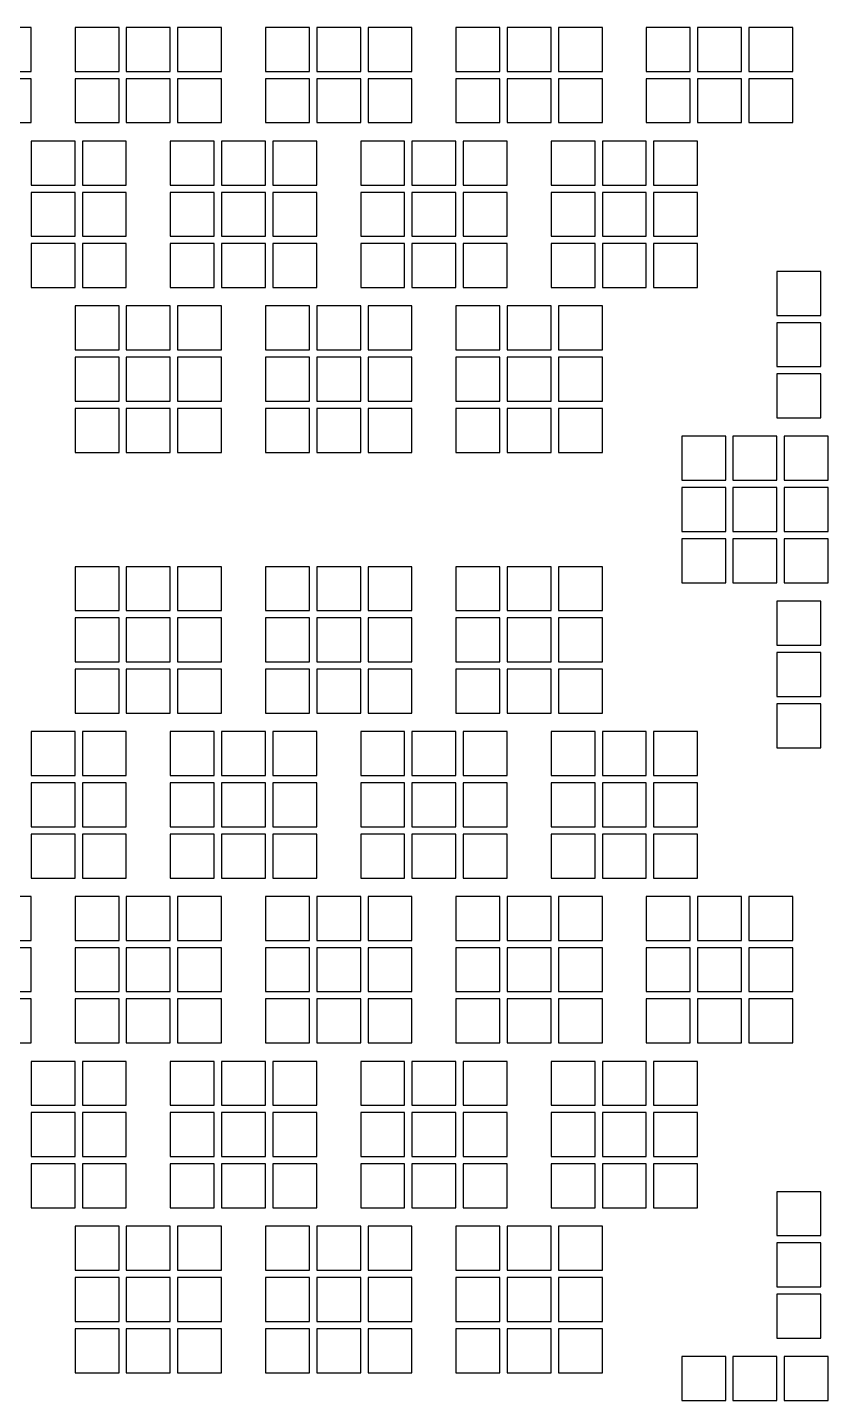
# Model space of a CAD drawing. Extents: x -49 to 54, y -38 to 38.
# Drawn here: x -37.5 to -32.06, y -29.65 to -20.27 of the extents above; entities that cross this region are included whole.
import ezdxf

# ---------------------------------------------------------------- set-up
doc = ezdxf.new("R2010")
doc.units = 0
doc.layers.add('BACK_LAYER', color=5, linetype='CONTINUOUS')

msp = doc.modelspace()

# ---------------------------------------------------------------- linework, layer by layer
at = {"layer": 'BACK_LAYER'}
for points in [[(-37.7721, -20.5721), (-37.4721, -20.5721), (-37.4721, -20.2721), (-37.7721, -20.2721)], [(-37.1721, -20.5721), (-36.8721, -20.5721), (-36.8721, -20.2721), (-37.1721, -20.2721)], [(-36.8221, -20.5721), (-36.5221, -20.5721), (-36.5221, -20.2721), (-36.8221, -20.2721)], [(-36.4721, -20.5721), (-36.1721, -20.5721), (-36.1721, -20.2721), (-36.4721, -20.2721)], [(-35.8721, -20.5721), (-35.5721, -20.5721), (-35.5721, -20.2721), (-35.8721, -20.2721)], [(-35.5221, -20.5721), (-35.2221, -20.5721), (-35.2221, -20.2721), (-35.5221, -20.2721)], [(-35.1721, -20.5721), (-34.8721, -20.5721), (-34.8721, -20.2721), (-35.1721, -20.2721)], [(-34.5721, -20.5721), (-34.2721, -20.5721), (-34.2721, -20.2721), (-34.5721, -20.2721)], [(-34.2221, -20.5721), (-33.9221, -20.5721), (-33.9221, -20.2721), (-34.2221, -20.2721)], [(-33.8721, -20.5721), (-33.5721, -20.5721), (-33.5721, -20.2721), (-33.8721, -20.2721)], [(-33.2721, -20.5721), (-32.9721, -20.5721), (-32.9721, -20.2721), (-33.2721, -20.2721)], [(-32.9221, -20.5721), (-32.6221, -20.5721), (-32.6221, -20.2721), (-32.9221, -20.2721)], [(-32.5721, -20.5721), (-32.2721, -20.5721), (-32.2721, -20.2721), (-32.5721, -20.2721)], [(-37.7721, -20.9221), (-37.4721, -20.9221), (-37.4721, -20.6221), (-37.7721, -20.6221)], [(-37.1721, -20.9221), (-36.8721, -20.9221), (-36.8721, -20.6221), (-37.1721, -20.6221)], [(-36.8221, -20.9221), (-36.5221, -20.9221), (-36.5221, -20.6221), (-36.8221, -20.6221)], [(-36.4721, -20.9221), (-36.1721, -20.9221), (-36.1721, -20.6221), (-36.4721, -20.6221)], [(-35.8721, -20.9221), (-35.5721, -20.9221), (-35.5721, -20.6221), (-35.8721, -20.6221)], [(-35.5221, -20.9221), (-35.2221, -20.9221), (-35.2221, -20.6221), (-35.5221, -20.6221)], [(-35.1721, -20.9221), (-34.8721, -20.9221), (-34.8721, -20.6221), (-35.1721, -20.6221)], [(-34.5721, -20.9221), (-34.2721, -20.9221), (-34.2721, -20.6221), (-34.5721, -20.6221)], [(-34.2221, -20.9221), (-33.9221, -20.9221), (-33.9221, -20.6221), (-34.2221, -20.6221)], [(-33.8721, -20.9221), (-33.5721, -20.9221), (-33.5721, -20.6221), (-33.8721, -20.6221)], [(-33.2721, -20.9221), (-32.9721, -20.9221), (-32.9721, -20.6221), (-33.2721, -20.6221)], [(-32.9221, -20.9221), (-32.6221, -20.9221), (-32.6221, -20.6221), (-32.9221, -20.6221)], [(-32.5721, -20.9221), (-32.2721, -20.9221), (-32.2721, -20.6221), (-32.5721, -20.6221)], [(-37.4721, -21.3479), (-37.1721, -21.3479), (-37.1721, -21.0479), (-37.4721, -21.0479)], [(-37.1221, -21.3479), (-36.8221, -21.3479), (-36.8221, -21.0479), (-37.1221, -21.0479)], [(-36.5221, -21.3479), (-36.2221, -21.3479), (-36.2221, -21.0479), (-36.5221, -21.0479)], [(-36.1721, -21.3479), (-35.8721, -21.3479), (-35.8721, -21.0479), (-36.1721, -21.0479)], [(-35.8221, -21.3479), (-35.5221, -21.3479), (-35.5221, -21.0479), (-35.8221, -21.0479)], [(-35.2221, -21.3479), (-34.9221, -21.3479), (-34.9221, -21.0479), (-35.2221, -21.0479)], [(-34.8721, -21.3479), (-34.5721, -21.3479), (-34.5721, -21.0479), (-34.8721, -21.0479)], [(-34.5221, -21.3479), (-34.2221, -21.3479), (-34.2221, -21.0479), (-34.5221, -21.0479)], [(-33.9221, -21.3479), (-33.6221, -21.3479), (-33.6221, -21.0479), (-33.9221, -21.0479)], [(-33.5721, -21.3479), (-33.2721, -21.3479), (-33.2721, -21.0479), (-33.5721, -21.0479)], [(-33.2221, -21.3479), (-32.9221, -21.3479), (-32.9221, -21.0479), (-33.2221, -21.0479)], [(-37.4721, -21.6979), (-37.1721, -21.6979), (-37.1721, -21.3979), (-37.4721, -21.3979)], [(-37.1221, -21.6979), (-36.8221, -21.6979), (-36.8221, -21.3979), (-37.1221, -21.3979)], [(-36.5221, -21.6979), (-36.2221, -21.6979), (-36.2221, -21.3979), (-36.5221, -21.3979)], [(-36.1721, -21.6979), (-35.8721, -21.6979), (-35.8721, -21.3979), (-36.1721, -21.3979)], [(-35.8221, -21.6979), (-35.5221, -21.6979), (-35.5221, -21.3979), (-35.8221, -21.3979)], [(-35.2221, -21.6979), (-34.9221, -21.6979), (-34.9221, -21.3979), (-35.2221, -21.3979)], [(-34.8721, -21.6979), (-34.5721, -21.6979), (-34.5721, -21.3979), (-34.8721, -21.3979)], [(-34.5221, -21.6979), (-34.2221, -21.6979), (-34.2221, -21.3979), (-34.5221, -21.3979)], [(-33.9221, -21.6979), (-33.6221, -21.6979), (-33.6221, -21.3979), (-33.9221, -21.3979)], [(-33.5721, -21.6979), (-33.2721, -21.6979), (-33.2721, -21.3979), (-33.5721, -21.3979)], [(-33.2221, -21.6979), (-32.9221, -21.6979), (-32.9221, -21.3979), (-33.2221, -21.3979)], [(-37.4721, -22.0479), (-37.1721, -22.0479), (-37.1721, -21.7479), (-37.4721, -21.7479)], [(-37.1221, -22.0479), (-36.8221, -22.0479), (-36.8221, -21.7479), (-37.1221, -21.7479)], [(-36.5221, -22.0479), (-36.2221, -22.0479), (-36.2221, -21.7479), (-36.5221, -21.7479)], [(-36.1721, -22.0479), (-35.8721, -22.0479), (-35.8721, -21.7479), (-36.1721, -21.7479)], [(-35.8221, -22.0479), (-35.5221, -22.0479), (-35.5221, -21.7479), (-35.8221, -21.7479)], [(-35.2221, -22.0479), (-34.9221, -22.0479), (-34.9221, -21.7479), (-35.2221, -21.7479)], [(-34.8721, -22.0479), (-34.5721, -22.0479), (-34.5721, -21.7479), (-34.8721, -21.7479)], [(-34.5221, -22.0479), (-34.2221, -22.0479), (-34.2221, -21.7479), (-34.5221, -21.7479)], [(-33.9221, -22.0479), (-33.6221, -22.0479), (-33.6221, -21.7479), (-33.9221, -21.7479)], [(-33.5721, -22.0479), (-33.2721, -22.0479), (-33.2721, -21.7479), (-33.5721, -21.7479)], [(-33.2221, -22.0479), (-32.9221, -22.0479), (-32.9221, -21.7479), (-33.2221, -21.7479)], [(-32.3802, -22.2381), (-32.0802, -22.2381), (-32.0802, -21.9381), (-32.3802, -21.9381)], [(-37.1721, -22.4737), (-36.8721, -22.4737), (-36.8721, -22.1737), (-37.1721, -22.1737)], [(-36.8221, -22.4737), (-36.5221, -22.4737), (-36.5221, -22.1737), (-36.8221, -22.1737)], [(-36.4721, -22.4737), (-36.1721, -22.4737), (-36.1721, -22.1737), (-36.4721, -22.1737)], [(-35.8721, -22.4737), (-35.5721, -22.4737), (-35.5721, -22.1737), (-35.8721, -22.1737)], [(-35.5221, -22.4737), (-35.2221, -22.4737), (-35.2221, -22.1737), (-35.5221, -22.1737)], [(-35.1721, -22.4737), (-34.8721, -22.4737), (-34.8721, -22.1737), (-35.1721, -22.1737)], [(-34.5721, -22.4737), (-34.2721, -22.4737), (-34.2721, -22.1737), (-34.5721, -22.1737)], [(-34.2221, -22.4737), (-33.9221, -22.4737), (-33.9221, -22.1737), (-34.2221, -22.1737)], [(-33.8721, -22.4737), (-33.5721, -22.4737), (-33.5721, -22.1737), (-33.8721, -22.1737)], [(-32.3802, -22.5881), (-32.0802, -22.5881), (-32.0802, -22.2881), (-32.3802, -22.2881)], [(-37.1721, -22.8237), (-36.8721, -22.8237), (-36.8721, -22.5237), (-37.1721, -22.5237)], [(-36.8221, -22.8237), (-36.5221, -22.8237), (-36.5221, -22.5237), (-36.8221, -22.5237)], [(-36.4721, -22.8237), (-36.1721, -22.8237), (-36.1721, -22.5237), (-36.4721, -22.5237)], [(-35.8721, -22.8237), (-35.5721, -22.8237), (-35.5721, -22.5237), (-35.8721, -22.5237)], [(-35.5221, -22.8237), (-35.2221, -22.8237), (-35.2221, -22.5237), (-35.5221, -22.5237)], [(-35.1721, -22.8237), (-34.8721, -22.8237), (-34.8721, -22.5237), (-35.1721, -22.5237)], [(-34.5721, -22.8237), (-34.2721, -22.8237), (-34.2721, -22.5237), (-34.5721, -22.5237)], [(-34.2221, -22.8237), (-33.9221, -22.8237), (-33.9221, -22.5237), (-34.2221, -22.5237)], [(-33.8721, -22.8237), (-33.5721, -22.8237), (-33.5721, -22.5237), (-33.8721, -22.5237)], [(-32.3802, -22.9381), (-32.0802, -22.9381), (-32.0802, -22.6381), (-32.3802, -22.6381)], [(-37.1721, -23.1737), (-36.8721, -23.1737), (-36.8721, -22.8737), (-37.1721, -22.8737)], [(-36.8221, -23.1737), (-36.5221, -23.1737), (-36.5221, -22.8737), (-36.8221, -22.8737)], [(-36.4721, -23.1737), (-36.1721, -23.1737), (-36.1721, -22.8737), (-36.4721, -22.8737)], [(-35.8721, -23.1737), (-35.5721, -23.1737), (-35.5721, -22.8737), (-35.8721, -22.8737)], [(-35.5221, -23.1737), (-35.2221, -23.1737), (-35.2221, -22.8737), (-35.5221, -22.8737)], [(-35.1721, -23.1737), (-34.8721, -23.1737), (-34.8721, -22.8737), (-35.1721, -22.8737)], [(-34.5721, -23.1737), (-34.2721, -23.1737), (-34.2721, -22.8737), (-34.5721, -22.8737)], [(-34.2221, -23.1737), (-33.9221, -23.1737), (-33.9221, -22.8737), (-34.2221, -22.8737)], [(-33.8721, -23.1737), (-33.5721, -23.1737), (-33.5721, -22.8737), (-33.8721, -22.8737)], [(-33.0302, -23.3639), (-32.7302, -23.3639), (-32.7302, -23.0639), (-33.0302, -23.0639)], [(-32.6802, -23.3639), (-32.3802, -23.3639), (-32.3802, -23.0639), (-32.6802, -23.0639)], [(-32.3302, -23.3639), (-32.0302, -23.3639), (-32.0302, -23.0639), (-32.3302, -23.0639)], [(-33.0302, -23.7139), (-32.7302, -23.7139), (-32.7302, -23.4139), (-33.0302, -23.4139)], [(-32.6802, -23.7139), (-32.3802, -23.7139), (-32.3802, -23.4139), (-32.6802, -23.4139)], [(-32.3302, -23.7139), (-32.0302, -23.7139), (-32.0302, -23.4139), (-32.3302, -23.4139)], [(-33.0302, -24.0639), (-32.7302, -24.0639), (-32.7302, -23.7639), (-33.0302, -23.7639)], [(-32.6802, -24.0639), (-32.3802, -24.0639), (-32.3802, -23.7639), (-32.6802, -23.7639)], [(-32.3302, -24.0639), (-32.0302, -24.0639), (-32.0302, -23.7639), (-32.3302, -23.7639)], [(-37.1721, -24.2541), (-36.8721, -24.2541), (-36.8721, -23.9541), (-37.1721, -23.9541)], [(-36.8221, -24.2541), (-36.5221, -24.2541), (-36.5221, -23.9541), (-36.8221, -23.9541)], [(-36.4721, -24.2541), (-36.1721, -24.2541), (-36.1721, -23.9541), (-36.4721, -23.9541)], [(-35.8721, -24.2541), (-35.5721, -24.2541), (-35.5721, -23.9541), (-35.8721, -23.9541)], [(-35.5221, -24.2541), (-35.2221, -24.2541), (-35.2221, -23.9541), (-35.5221, -23.9541)], [(-35.1721, -24.2541), (-34.8721, -24.2541), (-34.8721, -23.9541), (-35.1721, -23.9541)], [(-34.5721, -24.2541), (-34.2721, -24.2541), (-34.2721, -23.9541), (-34.5721, -23.9541)], [(-34.2221, -24.2541), (-33.9221, -24.2541), (-33.9221, -23.9541), (-34.2221, -23.9541)], [(-33.8721, -24.2541), (-33.5721, -24.2541), (-33.5721, -23.9541), (-33.8721, -23.9541)], [(-32.3802, -24.4898), (-32.0802, -24.4898), (-32.0802, -24.1898), (-32.3802, -24.1898)], [(-37.1721, -24.6041), (-36.8721, -24.6041), (-36.8721, -24.3041), (-37.1721, -24.3041)], [(-36.8221, -24.6041), (-36.5221, -24.6041), (-36.5221, -24.3041), (-36.8221, -24.3041)], [(-36.4721, -24.6041), (-36.1721, -24.6041), (-36.1721, -24.3041), (-36.4721, -24.3041)], [(-35.8721, -24.6041), (-35.5721, -24.6041), (-35.5721, -24.3041), (-35.8721, -24.3041)], [(-35.5221, -24.6041), (-35.2221, -24.6041), (-35.2221, -24.3041), (-35.5221, -24.3041)], [(-35.1721, -24.6041), (-34.8721, -24.6041), (-34.8721, -24.3041), (-35.1721, -24.3041)], [(-34.5721, -24.6041), (-34.2721, -24.6041), (-34.2721, -24.3041), (-34.5721, -24.3041)], [(-34.2221, -24.6041), (-33.9221, -24.6041), (-33.9221, -24.3041), (-34.2221, -24.3041)], [(-33.8721, -24.6041), (-33.5721, -24.6041), (-33.5721, -24.3041), (-33.8721, -24.3041)], [(-32.3802, -24.8398), (-32.0802, -24.8398), (-32.0802, -24.5398), (-32.3802, -24.5398)], [(-37.1721, -24.9541), (-36.8721, -24.9541), (-36.8721, -24.6541), (-37.1721, -24.6541)], [(-36.8221, -24.9541), (-36.5221, -24.9541), (-36.5221, -24.6541), (-36.8221, -24.6541)], [(-36.4721, -24.9541), (-36.1721, -24.9541), (-36.1721, -24.6541), (-36.4721, -24.6541)], [(-35.8721, -24.9541), (-35.5721, -24.9541), (-35.5721, -24.6541), (-35.8721, -24.6541)], [(-35.5221, -24.9541), (-35.2221, -24.9541), (-35.2221, -24.6541), (-35.5221, -24.6541)], [(-35.1721, -24.9541), (-34.8721, -24.9541), (-34.8721, -24.6541), (-35.1721, -24.6541)], [(-34.5721, -24.9541), (-34.2721, -24.9541), (-34.2721, -24.6541), (-34.5721, -24.6541)], [(-34.2221, -24.9541), (-33.9221, -24.9541), (-33.9221, -24.6541), (-34.2221, -24.6541)], [(-33.8721, -24.9541), (-33.5721, -24.9541), (-33.5721, -24.6541), (-33.8721, -24.6541)], [(-32.3802, -25.1898), (-32.0802, -25.1898), (-32.0802, -24.8898), (-32.3802, -24.8898)], [(-37.4721, -25.38), (-37.1721, -25.38), (-37.1721, -25.08), (-37.4721, -25.08)], [(-37.1221, -25.38), (-36.8221, -25.38), (-36.8221, -25.08), (-37.1221, -25.08)], [(-36.5221, -25.38), (-36.2221, -25.38), (-36.2221, -25.08), (-36.5221, -25.08)], [(-36.1721, -25.38), (-35.8721, -25.38), (-35.8721, -25.08), (-36.1721, -25.08)], [(-35.8221, -25.38), (-35.5221, -25.38), (-35.5221, -25.08), (-35.8221, -25.08)], [(-35.2221, -25.38), (-34.9221, -25.38), (-34.9221, -25.08), (-35.2221, -25.08)], [(-34.8721, -25.38), (-34.5721, -25.38), (-34.5721, -25.08), (-34.8721, -25.08)], [(-34.5221, -25.38), (-34.2221, -25.38), (-34.2221, -25.08), (-34.5221, -25.08)], [(-33.9221, -25.38), (-33.6221, -25.38), (-33.6221, -25.08), (-33.9221, -25.08)], [(-33.5721, -25.38), (-33.2721, -25.38), (-33.2721, -25.08), (-33.5721, -25.08)], [(-33.2221, -25.38), (-32.9221, -25.38), (-32.9221, -25.08), (-33.2221, -25.08)], [(-37.4721, -25.73), (-37.1721, -25.73), (-37.1721, -25.43), (-37.4721, -25.43)], [(-37.1221, -25.73), (-36.8221, -25.73), (-36.8221, -25.43), (-37.1221, -25.43)], [(-36.5221, -25.73), (-36.2221, -25.73), (-36.2221, -25.43), (-36.5221, -25.43)], [(-36.1721, -25.73), (-35.8721, -25.73), (-35.8721, -25.43), (-36.1721, -25.43)], [(-35.8221, -25.73), (-35.5221, -25.73), (-35.5221, -25.43), (-35.8221, -25.43)], [(-35.2221, -25.73), (-34.9221, -25.73), (-34.9221, -25.43), (-35.2221, -25.43)], [(-34.8721, -25.73), (-34.5721, -25.73), (-34.5721, -25.43), (-34.8721, -25.43)], [(-34.5221, -25.73), (-34.2221, -25.73), (-34.2221, -25.43), (-34.5221, -25.43)], [(-33.9221, -25.73), (-33.6221, -25.73), (-33.6221, -25.43), (-33.9221, -25.43)], [(-33.5721, -25.73), (-33.2721, -25.73), (-33.2721, -25.43), (-33.5721, -25.43)], [(-33.2221, -25.73), (-32.9221, -25.73), (-32.9221, -25.43), (-33.2221, -25.43)], [(-37.4721, -26.08), (-37.1721, -26.08), (-37.1721, -25.78), (-37.4721, -25.78)], [(-37.1221, -26.08), (-36.8221, -26.08), (-36.8221, -25.78), (-37.1221, -25.78)], [(-36.5221, -26.08), (-36.2221, -26.08), (-36.2221, -25.78), (-36.5221, -25.78)], [(-36.1721, -26.08), (-35.8721, -26.08), (-35.8721, -25.78), (-36.1721, -25.78)], [(-35.8221, -26.08), (-35.5221, -26.08), (-35.5221, -25.78), (-35.8221, -25.78)], [(-35.2221, -26.08), (-34.9221, -26.08), (-34.9221, -25.78), (-35.2221, -25.78)], [(-34.8721, -26.08), (-34.5721, -26.08), (-34.5721, -25.78), (-34.8721, -25.78)], [(-34.5221, -26.08), (-34.2221, -26.08), (-34.2221, -25.78), (-34.5221, -25.78)], [(-33.9221, -26.08), (-33.6221, -26.08), (-33.6221, -25.78), (-33.9221, -25.78)], [(-33.5721, -26.08), (-33.2721, -26.08), (-33.2721, -25.78), (-33.5721, -25.78)], [(-33.2221, -26.08), (-32.9221, -26.08), (-32.9221, -25.78), (-33.2221, -25.78)], [(-37.7721, -26.5058), (-37.4721, -26.5058), (-37.4721, -26.2058), (-37.7721, -26.2058)], [(-37.1721, -26.5058), (-36.8721, -26.5058), (-36.8721, -26.2058), (-37.1721, -26.2058)], [(-36.8221, -26.5058), (-36.5221, -26.5058), (-36.5221, -26.2058), (-36.8221, -26.2058)], [(-36.4721, -26.5058), (-36.1721, -26.5058), (-36.1721, -26.2058), (-36.4721, -26.2058)], [(-35.8721, -26.5058), (-35.5721, -26.5058), (-35.5721, -26.2058), (-35.8721, -26.2058)], [(-35.5221, -26.5058), (-35.2221, -26.5058), (-35.2221, -26.2058), (-35.5221, -26.2058)], [(-35.1721, -26.5058), (-34.8721, -26.5058), (-34.8721, -26.2058), (-35.1721, -26.2058)], [(-34.5721, -26.5058), (-34.2721, -26.5058), (-34.2721, -26.2058), (-34.5721, -26.2058)], [(-34.2221, -26.5058), (-33.9221, -26.5058), (-33.9221, -26.2058), (-34.2221, -26.2058)], [(-33.8721, -26.5058), (-33.5721, -26.5058), (-33.5721, -26.2058), (-33.8721, -26.2058)], [(-33.2721, -26.5058), (-32.9721, -26.5058), (-32.9721, -26.2058), (-33.2721, -26.2058)], [(-32.9221, -26.5058), (-32.6221, -26.5058), (-32.6221, -26.2058), (-32.9221, -26.2058)], [(-32.5721, -26.5058), (-32.2721, -26.5058), (-32.2721, -26.2058), (-32.5721, -26.2058)], [(-37.7721, -26.8558), (-37.4721, -26.8558), (-37.4721, -26.5558), (-37.7721, -26.5558)], [(-37.1721, -26.8558), (-36.8721, -26.8558), (-36.8721, -26.5558), (-37.1721, -26.5558)], [(-36.8221, -26.8558), (-36.5221, -26.8558), (-36.5221, -26.5558), (-36.8221, -26.5558)], [(-36.4721, -26.8558), (-36.1721, -26.8558), (-36.1721, -26.5558), (-36.4721, -26.5558)], [(-35.8721, -26.8558), (-35.5721, -26.8558), (-35.5721, -26.5558), (-35.8721, -26.5558)], [(-35.5221, -26.8558), (-35.2221, -26.8558), (-35.2221, -26.5558), (-35.5221, -26.5558)], [(-35.1721, -26.8558), (-34.8721, -26.8558), (-34.8721, -26.5558), (-35.1721, -26.5558)], [(-34.5721, -26.8558), (-34.2721, -26.8558), (-34.2721, -26.5558), (-34.5721, -26.5558)], [(-34.2221, -26.8558), (-33.9221, -26.8558), (-33.9221, -26.5558), (-34.2221, -26.5558)], [(-33.8721, -26.8558), (-33.5721, -26.8558), (-33.5721, -26.5558), (-33.8721, -26.5558)], [(-33.2721, -26.8558), (-32.9721, -26.8558), (-32.9721, -26.5558), (-33.2721, -26.5558)], [(-32.9221, -26.8558), (-32.6221, -26.8558), (-32.6221, -26.5558), (-32.9221, -26.5558)], [(-32.5721, -26.8558), (-32.2721, -26.8558), (-32.2721, -26.5558), (-32.5721, -26.5558)], [(-37.7721, -27.2058), (-37.4721, -27.2058), (-37.4721, -26.9058), (-37.7721, -26.9058)], [(-37.1721, -27.2058), (-36.8721, -27.2058), (-36.8721, -26.9058), (-37.1721, -26.9058)], [(-36.8221, -27.2058), (-36.5221, -27.2058), (-36.5221, -26.9058), (-36.8221, -26.9058)], [(-36.4721, -27.2058), (-36.1721, -27.2058), (-36.1721, -26.9058), (-36.4721, -26.9058)], [(-35.8721, -27.2058), (-35.5721, -27.2058), (-35.5721, -26.9058), (-35.8721, -26.9058)], [(-35.5221, -27.2058), (-35.2221, -27.2058), (-35.2221, -26.9058), (-35.5221, -26.9058)], [(-35.1721, -27.2058), (-34.8721, -27.2058), (-34.8721, -26.9058), (-35.1721, -26.9058)], [(-34.5721, -27.2058), (-34.2721, -27.2058), (-34.2721, -26.9058), (-34.5721, -26.9058)], [(-34.2221, -27.2058), (-33.9221, -27.2058), (-33.9221, -26.9058), (-34.2221, -26.9058)], [(-33.8721, -27.2058), (-33.5721, -27.2058), (-33.5721, -26.9058), (-33.8721, -26.9058)], [(-33.2721, -27.2058), (-32.9721, -27.2058), (-32.9721, -26.9058), (-33.2721, -26.9058)], [(-32.9221, -27.2058), (-32.6221, -27.2058), (-32.6221, -26.9058), (-32.9221, -26.9058)], [(-32.5721, -27.2058), (-32.2721, -27.2058), (-32.2721, -26.9058), (-32.5721, -26.9058)], [(-37.4721, -27.6316), (-37.1721, -27.6316), (-37.1721, -27.3316), (-37.4721, -27.3316)], [(-37.1221, -27.6316), (-36.8221, -27.6316), (-36.8221, -27.3316), (-37.1221, -27.3316)], [(-36.5221, -27.6316), (-36.2221, -27.6316), (-36.2221, -27.3316), (-36.5221, -27.3316)], [(-36.1721, -27.6316), (-35.8721, -27.6316), (-35.8721, -27.3316), (-36.1721, -27.3316)], [(-35.8221, -27.6316), (-35.5221, -27.6316), (-35.5221, -27.3316), (-35.8221, -27.3316)], [(-35.2221, -27.6316), (-34.9221, -27.6316), (-34.9221, -27.3316), (-35.2221, -27.3316)], [(-34.8721, -27.6316), (-34.5721, -27.6316), (-34.5721, -27.3316), (-34.8721, -27.3316)], [(-34.5221, -27.6316), (-34.2221, -27.6316), (-34.2221, -27.3316), (-34.5221, -27.3316)], [(-33.9221, -27.6316), (-33.6221, -27.6316), (-33.6221, -27.3316), (-33.9221, -27.3316)], [(-33.5721, -27.6316), (-33.2721, -27.6316), (-33.2721, -27.3316), (-33.5721, -27.3316)], [(-33.2221, -27.6316), (-32.9221, -27.6316), (-32.9221, -27.3316), (-33.2221, -27.3316)], [(-37.4721, -27.9816), (-37.1721, -27.9816), (-37.1721, -27.6816), (-37.4721, -27.6816)], [(-37.1221, -27.9816), (-36.8221, -27.9816), (-36.8221, -27.6816), (-37.1221, -27.6816)], [(-36.5221, -27.9816), (-36.2221, -27.9816), (-36.2221, -27.6816), (-36.5221, -27.6816)], [(-36.1721, -27.9816), (-35.8721, -27.9816), (-35.8721, -27.6816), (-36.1721, -27.6816)], [(-35.8221, -27.9816), (-35.5221, -27.9816), (-35.5221, -27.6816), (-35.8221, -27.6816)], [(-35.2221, -27.9816), (-34.9221, -27.9816), (-34.9221, -27.6816), (-35.2221, -27.6816)], [(-34.8721, -27.9816), (-34.5721, -27.9816), (-34.5721, -27.6816), (-34.8721, -27.6816)], [(-34.5221, -27.9816), (-34.2221, -27.9816), (-34.2221, -27.6816), (-34.5221, -27.6816)], [(-33.9221, -27.9816), (-33.6221, -27.9816), (-33.6221, -27.6816), (-33.9221, -27.6816)], [(-33.5721, -27.9816), (-33.2721, -27.9816), (-33.2721, -27.6816), (-33.5721, -27.6816)], [(-33.2221, -27.9816), (-32.9221, -27.9816), (-32.9221, -27.6816), (-33.2221, -27.6816)], [(-37.4721, -28.3316), (-37.1721, -28.3316), (-37.1721, -28.0316), (-37.4721, -28.0316)], [(-37.1221, -28.3316), (-36.8221, -28.3316), (-36.8221, -28.0316), (-37.1221, -28.0316)], [(-36.5221, -28.3316), (-36.2221, -28.3316), (-36.2221, -28.0316), (-36.5221, -28.0316)], [(-36.1721, -28.3316), (-35.8721, -28.3316), (-35.8721, -28.0316), (-36.1721, -28.0316)], [(-35.8221, -28.3316), (-35.5221, -28.3316), (-35.5221, -28.0316), (-35.8221, -28.0316)], [(-35.2221, -28.3316), (-34.9221, -28.3316), (-34.9221, -28.0316), (-35.2221, -28.0316)], [(-34.8721, -28.3316), (-34.5721, -28.3316), (-34.5721, -28.0316), (-34.8721, -28.0316)], [(-34.5221, -28.3316), (-34.2221, -28.3316), (-34.2221, -28.0316), (-34.5221, -28.0316)], [(-33.9221, -28.3316), (-33.6221, -28.3316), (-33.6221, -28.0316), (-33.9221, -28.0316)], [(-33.5721, -28.3316), (-33.2721, -28.3316), (-33.2721, -28.0316), (-33.5721, -28.0316)], [(-33.2221, -28.3316), (-32.9221, -28.3316), (-32.9221, -28.0316), (-33.2221, -28.0316)], [(-32.3802, -28.5218), (-32.0802, -28.5218), (-32.0802, -28.2218), (-32.3802, -28.2218)], [(-37.1721, -28.7575), (-36.8721, -28.7575), (-36.8721, -28.4575), (-37.1721, -28.4575)], [(-36.8221, -28.7575), (-36.5221, -28.7575), (-36.5221, -28.4575), (-36.8221, -28.4575)], [(-36.4721, -28.7575), (-36.1721, -28.7575), (-36.1721, -28.4575), (-36.4721, -28.4575)], [(-35.8721, -28.7575), (-35.5721, -28.7575), (-35.5721, -28.4575), (-35.8721, -28.4575)], [(-35.5221, -28.7575), (-35.2221, -28.7575), (-35.2221, -28.4575), (-35.5221, -28.4575)], [(-35.1721, -28.7575), (-34.8721, -28.7575), (-34.8721, -28.4575), (-35.1721, -28.4575)], [(-34.5721, -28.7575), (-34.2721, -28.7575), (-34.2721, -28.4575), (-34.5721, -28.4575)], [(-34.2221, -28.7575), (-33.9221, -28.7575), (-33.9221, -28.4575), (-34.2221, -28.4575)], [(-33.8721, -28.7575), (-33.5721, -28.7575), (-33.5721, -28.4575), (-33.8721, -28.4575)], [(-32.3802, -28.8718), (-32.0802, -28.8718), (-32.0802, -28.5718), (-32.3802, -28.5718)], [(-37.1721, -29.1075), (-36.8721, -29.1075), (-36.8721, -28.8075), (-37.1721, -28.8075)], [(-36.8221, -29.1075), (-36.5221, -29.1075), (-36.5221, -28.8075), (-36.8221, -28.8075)], [(-36.4721, -29.1075), (-36.1721, -29.1075), (-36.1721, -28.8075), (-36.4721, -28.8075)], [(-35.8721, -29.1075), (-35.5721, -29.1075), (-35.5721, -28.8075), (-35.8721, -28.8075)], [(-35.5221, -29.1075), (-35.2221, -29.1075), (-35.2221, -28.8075), (-35.5221, -28.8075)], [(-35.1721, -29.1075), (-34.8721, -29.1075), (-34.8721, -28.8075), (-35.1721, -28.8075)], [(-34.5721, -29.1075), (-34.2721, -29.1075), (-34.2721, -28.8075), (-34.5721, -28.8075)], [(-34.2221, -29.1075), (-33.9221, -29.1075), (-33.9221, -28.8075), (-34.2221, -28.8075)], [(-33.8721, -29.1075), (-33.5721, -29.1075), (-33.5721, -28.8075), (-33.8721, -28.8075)], [(-32.3802, -29.2218), (-32.0802, -29.2218), (-32.0802, -28.9218), (-32.3802, -28.9218)], [(-37.1721, -29.4575), (-36.8721, -29.4575), (-36.8721, -29.1575), (-37.1721, -29.1575)], [(-36.8221, -29.4575), (-36.5221, -29.4575), (-36.5221, -29.1575), (-36.8221, -29.1575)], [(-36.4721, -29.4575), (-36.1721, -29.4575), (-36.1721, -29.1575), (-36.4721, -29.1575)], [(-35.8721, -29.4575), (-35.5721, -29.4575), (-35.5721, -29.1575), (-35.8721, -29.1575)], [(-35.5221, -29.4575), (-35.2221, -29.4575), (-35.2221, -29.1575), (-35.5221, -29.1575)], [(-35.1721, -29.4575), (-34.8721, -29.4575), (-34.8721, -29.1575), (-35.1721, -29.1575)], [(-34.5721, -29.4575), (-34.2721, -29.4575), (-34.2721, -29.1575), (-34.5721, -29.1575)], [(-34.2221, -29.4575), (-33.9221, -29.4575), (-33.9221, -29.1575), (-34.2221, -29.1575)], [(-33.8721, -29.4575), (-33.5721, -29.4575), (-33.5721, -29.1575), (-33.8721, -29.1575)], [(-33.0302, -29.6477), (-32.7302, -29.6477), (-32.7302, -29.3477), (-33.0302, -29.3477)], [(-32.6802, -29.6477), (-32.3802, -29.6477), (-32.3802, -29.3477), (-32.6802, -29.3477)], [(-32.3302, -29.6477), (-32.0302, -29.6477), (-32.0302, -29.3477), (-32.3302, -29.3477)]]:
    msp.add_lwpolyline(points, close=True, dxfattribs=at)

doc.saveas('drawing.dxf')
